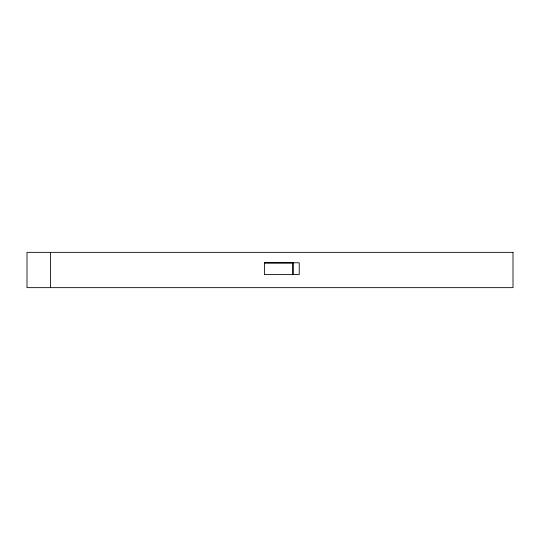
<?xml version="1.0" encoding="UTF-8"?>
<svg xmlns="http://www.w3.org/2000/svg" width="540" height="540" viewBox="0 0 540 540"><rect width="100%" height="100%" fill="white"/><g stroke="black" fill="none" stroke-linecap="round" stroke-linejoin="round"><path stroke-width="0.81" d="M264.472 262.784L299.228 262.784L299.228 274.55L264.472 274.55M264.478 263.014L292.633 263.014M293.348 262.784L293.348 274.55M292.525 263.014L292.525 274.779M264.58 262.784L264.58 274.55M50.537 252.349L50.537 287.651M513 252.349L27 252.349L27 287.651L513 287.651L513 252.349"/></g></svg>
